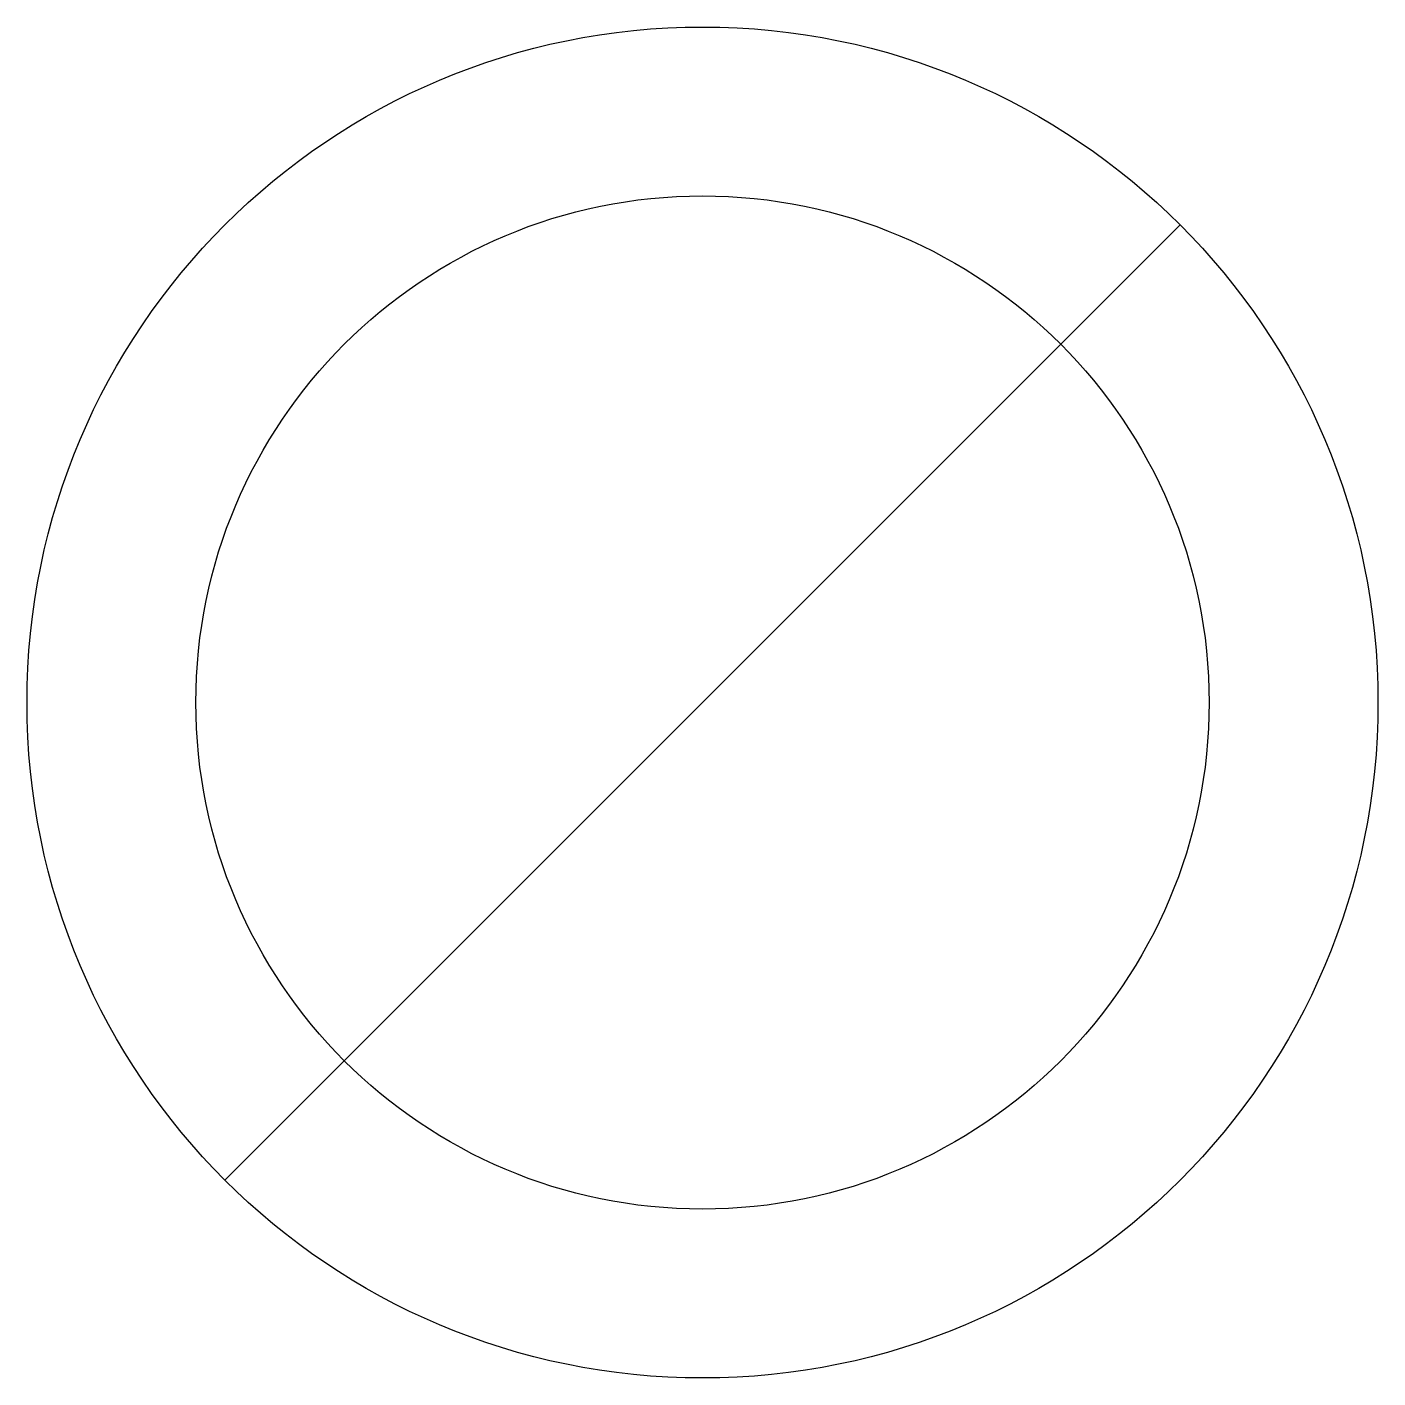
# Model space of a CAD drawing. Extents: x -2 to 2, y -2 to 2.
import ezdxf

# ---------------------------------------------------------------- set-up
doc = ezdxf.new("R2010")
doc.units = 0
doc.header["$LTSCALE"] = 0.2

msp = doc.modelspace()

# ---------------------------------------------------------------- linework, layer by layer
msp.add_line((-1.4142, -1.4142), (1.4142, 1.4142))
for radius in [2, 1.5]:
    msp.add_circle((0, 0), radius)

doc.saveas('drawing.dxf')
